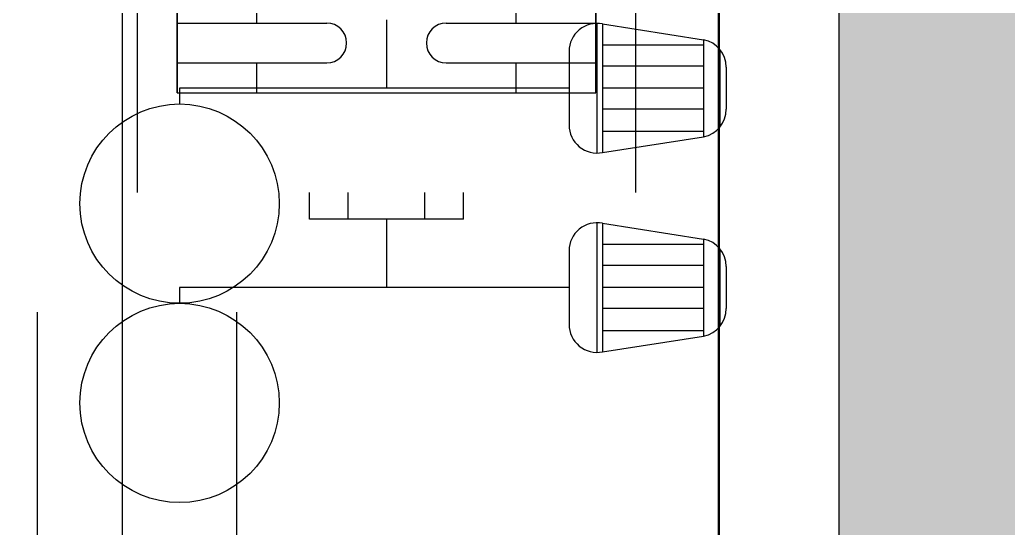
# Model space of a CAD drawing. Header units: inches. Extents: x 21 to 38546, y 13 to 15001.
# Drawn here: x 6001.21 to 6026, y 1953.81 to 1966.56 of the extents above; entities that cross this region are included whole.
import ezdxf

# ---------------------------------------------------------------- set-up
doc = ezdxf.new("R2010")
doc.units = ezdxf.units.IN
doc.header["$MEASUREMENT"] = 0
for name, color, linetype in [('pex_boru_dönüş', 5, 'Continuous'), ('pex_boru_gidiş', 1, 'Continuous'), ('RAST-IST-RADYATÖR-DİNAMİK BLOK', 83, 'Continuous')]:
    doc.layers.add(name, color=color, linetype=linetype)
for name, color, linetype, lineweight in [('Z_MİM_-KM-CERAMIC-09', 8, 'Continuous', 25), ('Z_MİM_-KM-PATTERN-STRC', 8, 'Continuous', 25), ('Z_MİM_-KM-STRC-CONCRETE', 8, 'Continuous', 25), ('Z_MİM_-KM-VITRF', 8, 'Continuous', 25)]:
    doc.layers.add(name, color=color, linetype=linetype, lineweight=lineweight)

# ---------------------------------------------------------------- blocks, each defined once
blk = doc.blocks.new('-KM_Kolon_ZK')
at = {"layer": 'Z_MİM_-KM-PATTERN-STRC'}
blk.add_hatch(color=256, dxfattribs=at).paths.add_polyline_path([(2689.998, 1030), (2714.998, 1030), (2714.998, 880.001), (2689.998, 880.001)], flags=0)
at = {"layer": 'Z_MİM_-KM-STRC-CONCRETE'}
blk.add_lwpolyline([(2689.998, 1030), (2714.998, 1030), (2714.998, 880.001), (2689.998, 880.001)], close=True, dxfattribs=at)
blk = doc.blocks.new('A$Cc60b9af9')
at = {"ltscale": 2}
for p, q in [((58.28, 112.302), (58.28, 21.689)), ((73.237, 21.689), (73.237, 112.302))]:
    blk.add_line(p, q, dxfattribs=at)
blk = doc.blocks.new('IS_RADYATOR-PLAN-40')
at = {"layer": 'RAST-IST-RADYATÖR-DİNAMİK BLOK', "color": 7}
for p, q in [((-2.385, 11.439), (-2.78, 11.439)), ((-2.385, 1.67), (-2.385, 11.439)), ((-0.668, 6.25), (-2.385, 6.25)), ((-1.462, 1.67), (-3.309, 1.67)), ((-4.011, 0.968), (-0.76, 0.968)), ((-0.773, 0.833), (-3.998, 0.833)), ((-3.998, 0.833), (-3.603, -1.704)), ((-3.467, -1.704), (-3.467, 0.833)), ((-2.906, -1.704), (-2.906, 0.833)), ((-2.381, -1.704), (-2.381, 0.833)), ((-1.832, -1.704), (-1.832, 0.833)), ((-1.308, -1.704), (-1.308, 0.833)), ((-0.773, 0.833), (-1.168, -1.704)), ((-1.168, -1.704), (-3.603, -1.704)), ((-1.411, -2.11), (-3.36, -2.11)), ((-1.857, -2.27), (-2.914, -2.27))]:
    blk.add_line(p, q, dxfattribs=at)
at = {"layer": 'RAST-IST-RADYATÖR-DİNAMİK BLOK', "color": 10}
for centre in [(-10.28, 11.439), (-5.28, 11.439)]:
    blk.add_circle(centre, 2.5, dxfattribs=at)
at = {"layer": 'RAST-IST-RADYATÖR-DİNAMİK BLOK', "color": 7}
for centre, start, end in [((-3.309, 0.968), 90, 191.1518), ((-1.462, 0.968), 348.8482, 90), ((-2.914, -1.568), 191.1518, 270), ((-1.857, -1.568), 270, 348.8482)]:
    blk.add_arc(centre, 0.702, start, end, dxfattribs=at)
blk = doc.blocks.new('IS_RADYATOR-PLAN-50')
at = {"layer": 'RAST-IST-RADYATÖR-DİNAMİK BLOK', "color": 7}
for p, q in [((-2.385, 11.439), (-2.78, 11.439)), ((-2.385, 1.67), (-2.385, 11.439)), ((-0.668, 6.25), (-2.385, 6.25)), ((-1.462, 1.67), (-3.309, 1.67)), ((-4.011, 0.968), (-0.76, 0.968)), ((-0.773, 0.833), (-3.998, 0.833)), ((-3.998, 0.833), (-3.603, -1.704)), ((-3.467, -1.704), (-3.467, 0.833)), ((-2.906, -1.704), (-2.906, 0.833)), ((-2.381, -1.704), (-2.381, 0.833)), ((-1.832, -1.704), (-1.832, 0.833)), ((-1.308, -1.704), (-1.308, 0.833)), ((-0.773, 0.833), (-1.168, -1.704)), ((-1.168, -1.704), (-3.603, -1.704)), ((-1.411, -2.11), (-3.36, -2.11)), ((-1.857, -2.27), (-2.914, -2.27))]:
    blk.add_line(p, q, dxfattribs=at)
at = {"layer": 'RAST-IST-RADYATÖR-DİNAMİK BLOK', "color": 10}
for centre in [(-10.28, 11.439), (-5.28, 11.439)]:
    blk.add_circle(centre, 2.5, dxfattribs=at)
at = {"layer": 'RAST-IST-RADYATÖR-DİNAMİK BLOK', "color": 7}
for centre, start, end in [((-3.309, 0.968), 90, 191.1518), ((-1.462, 0.968), 348.8482, 90), ((-2.914, -1.568), 191.1518, 270), ((-1.857, -1.568), 270, 348.8482)]:
    blk.add_arc(centre, 0.702, start, end, dxfattribs=at)
blk = doc.blocks.new('IS_RADYATOR-PLAN-60')
at = {"layer": 'RAST-IST-RADYATÖR-DİNAMİK BLOK', "color": 7}
for p, q in [((-2.385, 11.439), (-2.78, 11.439)), ((-2.385, 1.67), (-2.385, 11.439)), ((-0.668, 6.25), (-2.385, 6.25)), ((-1.462, 1.67), (-3.309, 1.67)), ((-4.011, 0.968), (-0.76, 0.968)), ((-0.773, 0.833), (-3.998, 0.833)), ((-3.998, 0.833), (-3.603, -1.704)), ((-3.467, -1.704), (-3.467, 0.833)), ((-2.906, -1.704), (-2.906, 0.833)), ((-2.381, -1.704), (-2.381, 0.833)), ((-1.832, -1.704), (-1.832, 0.833)), ((-1.308, -1.704), (-1.308, 0.833)), ((-0.773, 0.833), (-1.168, -1.704)), ((-1.168, -1.704), (-3.603, -1.704)), ((-1.411, -2.11), (-3.36, -2.11)), ((-1.857, -2.27), (-2.914, -2.27))]:
    blk.add_line(p, q, dxfattribs=at)
at = {"layer": 'RAST-IST-RADYATÖR-DİNAMİK BLOK', "color": 10}
for centre in [(-10.28, 11.439), (-5.28, 11.439)]:
    blk.add_circle(centre, 2.5, dxfattribs=at)
at = {"layer": 'RAST-IST-RADYATÖR-DİNAMİK BLOK', "color": 7}
for centre, start, end in [((-3.309, 0.968), 90, 191.1518), ((-1.462, 0.968), 348.8482, 90), ((-2.914, -1.568), 191.1518, 270), ((-1.857, -1.568), 270, 348.8482)]:
    blk.add_arc(centre, 0.702, start, end, dxfattribs=at)
blk = doc.blocks.new('IS_RADYATOR-PLAN-70')
at = {"layer": 'RAST-IST-RADYATÖR-DİNAMİK BLOK', "color": 7}
for p, q in [((-2.385, 11.439), (-2.78, 11.439)), ((-2.385, 1.67), (-2.385, 11.439)), ((-0.668, 6.25), (-2.385, 6.25)), ((-1.462, 1.67), (-3.309, 1.67)), ((-4.011, 0.968), (-0.76, 0.968)), ((-0.773, 0.833), (-3.998, 0.833)), ((-3.998, 0.833), (-3.603, -1.704)), ((-3.467, -1.704), (-3.467, 0.833)), ((-2.906, -1.704), (-2.906, 0.833)), ((-2.381, -1.704), (-2.381, 0.833)), ((-1.832, -1.704), (-1.832, 0.833)), ((-1.308, -1.704), (-1.308, 0.833)), ((-0.773, 0.833), (-1.168, -1.704)), ((-1.168, -1.704), (-3.603, -1.704)), ((-1.411, -2.11), (-3.36, -2.11)), ((-1.857, -2.27), (-2.914, -2.27))]:
    blk.add_line(p, q, dxfattribs=at)
at = {"layer": 'RAST-IST-RADYATÖR-DİNAMİK BLOK', "color": 10}
for centre in [(-10.28, 11.439), (-5.28, 11.439)]:
    blk.add_circle(centre, 2.5, dxfattribs=at)
at = {"layer": 'RAST-IST-RADYATÖR-DİNAMİK BLOK', "color": 7}
for centre, start, end in [((-3.309, 0.968), 90, 191.1518), ((-1.462, 0.968), 348.8482, 90), ((-2.914, -1.568), 191.1518, 270), ((-1.857, -1.568), 270, 348.8482)]:
    blk.add_arc(centre, 0.702, start, end, dxfattribs=at)
blk = doc.blocks.new('IS_RADYATOR-PLAN-80')
at = {"layer": 'RAST-IST-RADYATÖR-DİNAMİK BLOK', "color": 7}
for p, q in [((-2.385, 11.439), (-2.78, 11.439)), ((-2.385, 1.67), (-2.385, 11.439)), ((-0.668, 6.25), (-2.385, 6.25)), ((-1.462, 1.67), (-3.309, 1.67)), ((-4.011, 0.968), (-0.76, 0.968)), ((-0.773, 0.833), (-3.998, 0.833)), ((-3.998, 0.833), (-3.603, -1.704)), ((-3.467, -1.704), (-3.467, 0.833)), ((-2.906, -1.704), (-2.906, 0.833)), ((-2.381, -1.704), (-2.381, 0.833)), ((-1.832, -1.704), (-1.832, 0.833)), ((-1.308, -1.704), (-1.308, 0.833)), ((-0.773, 0.833), (-1.168, -1.704)), ((-1.168, -1.704), (-3.603, -1.704)), ((-1.411, -2.11), (-3.36, -2.11)), ((-1.857, -2.27), (-2.914, -2.27))]:
    blk.add_line(p, q, dxfattribs=at)
at = {"layer": 'RAST-IST-RADYATÖR-DİNAMİK BLOK', "color": 10}
for centre in [(-10.28, 11.439), (-5.28, 11.439)]:
    blk.add_circle(centre, 2.5, dxfattribs=at)
at = {"layer": 'RAST-IST-RADYATÖR-DİNAMİK BLOK', "color": 7}
for centre, start, end in [((-3.309, 0.968), 90, 191.1518), ((-1.462, 0.968), 348.8482, 90), ((-2.914, -1.568), 191.1518, 270), ((-1.857, -1.568), 270, 348.8482)]:
    blk.add_arc(centre, 0.702, start, end, dxfattribs=at)
blk = doc.blocks.new('IS_RADYATOR-PLAN-90')
at = {"layer": 'RAST-IST-RADYATÖR-DİNAMİK BLOK', "color": 7}
for p, q in [((-2.385, 11.439), (-2.78, 11.439)), ((-2.385, 1.67), (-2.385, 11.439)), ((-0.668, 6.25), (-2.385, 6.25)), ((-1.462, 1.67), (-3.309, 1.67)), ((-4.011, 0.968), (-0.76, 0.968)), ((-0.773, 0.833), (-3.998, 0.833)), ((-3.998, 0.833), (-3.603, -1.704)), ((-3.467, -1.704), (-3.467, 0.833)), ((-2.906, -1.704), (-2.906, 0.833)), ((-2.381, -1.704), (-2.381, 0.833)), ((-1.832, -1.704), (-1.832, 0.833)), ((-1.308, -1.704), (-1.308, 0.833)), ((-0.773, 0.833), (-1.168, -1.704)), ((-1.168, -1.704), (-3.603, -1.704)), ((-1.411, -2.11), (-3.36, -2.11)), ((-1.857, -2.27), (-2.914, -2.27))]:
    blk.add_line(p, q, dxfattribs=at)
at = {"layer": 'RAST-IST-RADYATÖR-DİNAMİK BLOK', "color": 10}
for centre in [(-10.28, 11.439), (-5.28, 11.439)]:
    blk.add_circle(centre, 2.5, dxfattribs=at)
at = {"layer": 'RAST-IST-RADYATÖR-DİNAMİK BLOK', "color": 7}
for centre, start, end in [((-3.309, 0.968), 90, 191.1518), ((-1.462, 0.968), 348.8482, 90), ((-2.914, -1.568), 191.1518, 270), ((-1.857, -1.568), 270, 348.8482)]:
    blk.add_arc(centre, 0.702, start, end, dxfattribs=at)
blk = doc.blocks.new('IS_RADYATOR-PLAN-100')
at = {"layer": 'RAST-IST-RADYATÖR-DİNAMİK BLOK', "color": 7}
for p, q in [((-2.385, 11.439), (-2.78, 11.439)), ((-2.385, 1.67), (-2.385, 11.439)), ((-0.668, 6.25), (-2.385, 6.25)), ((-1.462, 1.67), (-3.309, 1.67)), ((-4.011, 0.968), (-0.76, 0.968)), ((-0.773, 0.833), (-3.998, 0.833)), ((-3.998, 0.833), (-3.603, -1.704)), ((-3.467, -1.704), (-3.467, 0.833)), ((-2.906, -1.704), (-2.906, 0.833)), ((-2.381, -1.704), (-2.381, 0.833)), ((-1.832, -1.704), (-1.832, 0.833)), ((-1.308, -1.704), (-1.308, 0.833)), ((-0.773, 0.833), (-1.168, -1.704)), ((-1.168, -1.704), (-3.603, -1.704)), ((-1.411, -2.11), (-3.36, -2.11)), ((-1.857, -2.27), (-2.914, -2.27))]:
    blk.add_line(p, q, dxfattribs=at)
at = {"layer": 'RAST-IST-RADYATÖR-DİNAMİK BLOK', "color": 10}
for centre in [(-10.28, 11.439), (-5.28, 11.439)]:
    blk.add_circle(centre, 2.5, dxfattribs=at)
at = {"layer": 'RAST-IST-RADYATÖR-DİNAMİK BLOK', "color": 7}
for centre, start, end in [((-3.309, 0.968), 90, 191.1518), ((-1.462, 0.968), 348.8482, 90), ((-2.914, -1.568), 191.1518, 270), ((-1.857, -1.568), 270, 348.8482)]:
    blk.add_arc(centre, 0.702, start, end, dxfattribs=at)
blk = doc.blocks.new('IS_RADYATOR-PLAN-110')
at = {"layer": 'RAST-IST-RADYATÖR-DİNAMİK BLOK', "color": 7}
for p, q in [((-2.385, 11.439), (-2.78, 11.439)), ((-2.385, 1.67), (-2.385, 11.439)), ((-0.668, 6.25), (-2.385, 6.25)), ((-1.462, 1.67), (-3.309, 1.67)), ((-4.011, 0.968), (-0.76, 0.968)), ((-0.773, 0.833), (-3.998, 0.833)), ((-3.998, 0.833), (-3.603, -1.704)), ((-3.467, -1.704), (-3.467, 0.833)), ((-2.906, -1.704), (-2.906, 0.833)), ((-2.381, -1.704), (-2.381, 0.833)), ((-1.832, -1.704), (-1.832, 0.833)), ((-1.308, -1.704), (-1.308, 0.833)), ((-0.773, 0.833), (-1.168, -1.704)), ((-1.168, -1.704), (-3.603, -1.704)), ((-1.411, -2.11), (-3.36, -2.11)), ((-1.857, -2.27), (-2.914, -2.27))]:
    blk.add_line(p, q, dxfattribs=at)
at = {"layer": 'RAST-IST-RADYATÖR-DİNAMİK BLOK', "color": 10}
for centre in [(-10.28, 11.439), (-5.28, 11.439)]:
    blk.add_circle(centre, 2.5, dxfattribs=at)
at = {"layer": 'RAST-IST-RADYATÖR-DİNAMİK BLOK', "color": 7}
for centre, start, end in [((-3.309, 0.968), 90, 191.1518), ((-1.462, 0.968), 348.8482, 90), ((-2.914, -1.568), 191.1518, 270), ((-1.857, -1.568), 270, 348.8482)]:
    blk.add_arc(centre, 0.702, start, end, dxfattribs=at)
blk = doc.blocks.new('IS_RADYATOR-PLAN-120')
at = {"layer": 'RAST-IST-RADYATÖR-DİNAMİK BLOK', "color": 7}
for p, q in [((-2.385, 11.439), (-2.78, 11.439)), ((-2.385, 1.67), (-2.385, 11.439)), ((-0.668, 6.25), (-2.385, 6.25)), ((-1.462, 1.67), (-3.309, 1.67)), ((-4.011, 0.968), (-0.76, 0.968)), ((-0.773, 0.833), (-3.998, 0.833)), ((-3.998, 0.833), (-3.603, -1.704)), ((-3.467, -1.704), (-3.467, 0.833)), ((-2.906, -1.704), (-2.906, 0.833)), ((-2.381, -1.704), (-2.381, 0.833)), ((-1.832, -1.704), (-1.832, 0.833)), ((-1.308, -1.704), (-1.308, 0.833)), ((-0.773, 0.833), (-1.168, -1.704)), ((-1.168, -1.704), (-3.603, -1.704)), ((-1.411, -2.11), (-3.36, -2.11)), ((-1.857, -2.27), (-2.914, -2.27))]:
    blk.add_line(p, q, dxfattribs=at)
at = {"layer": 'RAST-IST-RADYATÖR-DİNAMİK BLOK', "color": 10}
for centre in [(-10.28, 11.439), (-5.28, 11.439)]:
    blk.add_circle(centre, 2.5, dxfattribs=at)
at = {"layer": 'RAST-IST-RADYATÖR-DİNAMİK BLOK', "color": 7}
for centre, start, end in [((-3.309, 0.968), 90, 191.1518), ((-1.462, 0.968), 348.8482, 90), ((-2.914, -1.568), 191.1518, 270), ((-1.857, -1.568), 270, 348.8482)]:
    blk.add_arc(centre, 0.702, start, end, dxfattribs=at)
blk = doc.blocks.new('IS_RADYATOR-PLAN-130')
at = {"layer": 'RAST-IST-RADYATÖR-DİNAMİK BLOK', "color": 7}
for p, q in [((-2.385, 11.439), (-2.78, 11.439)), ((-2.385, 1.67), (-2.385, 11.439)), ((-0.668, 6.25), (-2.385, 6.25)), ((-1.462, 1.67), (-3.309, 1.67)), ((-4.011, 0.968), (-0.76, 0.968)), ((-0.773, 0.833), (-3.998, 0.833)), ((-3.998, 0.833), (-3.603, -1.704)), ((-3.467, -1.704), (-3.467, 0.833)), ((-2.906, -1.704), (-2.906, 0.833)), ((-2.381, -1.704), (-2.381, 0.833)), ((-1.832, -1.704), (-1.832, 0.833)), ((-1.308, -1.704), (-1.308, 0.833)), ((-0.773, 0.833), (-1.168, -1.704)), ((-1.168, -1.704), (-3.603, -1.704)), ((-1.411, -2.11), (-3.36, -2.11)), ((-1.857, -2.27), (-2.914, -2.27))]:
    blk.add_line(p, q, dxfattribs=at)
at = {"layer": 'RAST-IST-RADYATÖR-DİNAMİK BLOK', "color": 10}
for centre in [(-10.28, 11.439), (-5.28, 11.439)]:
    blk.add_circle(centre, 2.5, dxfattribs=at)
at = {"layer": 'RAST-IST-RADYATÖR-DİNAMİK BLOK', "color": 7}
for centre, start, end in [((-3.309, 0.968), 90, 191.1518), ((-1.462, 0.968), 348.8482, 90), ((-2.914, -1.568), 191.1518, 270), ((-1.857, -1.568), 270, 348.8482)]:
    blk.add_arc(centre, 0.702, start, end, dxfattribs=at)
blk = doc.blocks.new('IS_RADYATOR-PLAN-140')
at = {"layer": 'RAST-IST-RADYATÖR-DİNAMİK BLOK', "color": 7}
for p, q in [((-2.385, 11.439), (-2.78, 11.439)), ((-2.385, 1.67), (-2.385, 11.439)), ((-0.668, 6.25), (-2.385, 6.25)), ((-1.462, 1.67), (-3.309, 1.67)), ((-4.011, 0.968), (-0.76, 0.968)), ((-0.773, 0.833), (-3.998, 0.833)), ((-3.998, 0.833), (-3.603, -1.704)), ((-3.467, -1.704), (-3.467, 0.833)), ((-2.906, -1.704), (-2.906, 0.833)), ((-2.381, -1.704), (-2.381, 0.833)), ((-1.832, -1.704), (-1.832, 0.833)), ((-1.308, -1.704), (-1.308, 0.833)), ((-0.773, 0.833), (-1.168, -1.704)), ((-1.168, -1.704), (-3.603, -1.704)), ((-1.411, -2.11), (-3.36, -2.11)), ((-1.857, -2.27), (-2.914, -2.27))]:
    blk.add_line(p, q, dxfattribs=at)
at = {"layer": 'RAST-IST-RADYATÖR-DİNAMİK BLOK', "color": 10}
for centre in [(-10.28, 11.439), (-5.28, 11.439)]:
    blk.add_circle(centre, 2.5, dxfattribs=at)
at = {"layer": 'RAST-IST-RADYATÖR-DİNAMİK BLOK', "color": 7}
for centre, start, end in [((-3.309, 0.968), 90, 191.1518), ((-1.462, 0.968), 348.8482, 90), ((-2.914, -1.568), 191.1518, 270), ((-1.857, -1.568), 270, 348.8482)]:
    blk.add_arc(centre, 0.702, start, end, dxfattribs=at)
blk = doc.blocks.new('IS_RADYATOR-PLAN-150')
at = {"layer": 'RAST-IST-RADYATÖR-DİNAMİK BLOK', "color": 7}
for p, q in [((-7.385, 11.439), (-7.78, 11.439)), ((-7.385, 1.67), (-7.385, 11.439)), ((-1.75, 11.5), (-1.75, 7.75)), ((-0.75, 11.5), (-0.75, 7.75)), ((-2.5, 9.5), (-1.75, 9.5)), ((-0.75, 9.5), (0, 9.5)), ((-5.668, 6.25), (-7.385, 6.25)), ((-1.75, 4.75), (-1.75, 1)), ((-0.75, 4.75), (-0.75, 1)), ((-2.5, 3), (-1.75, 3)), ((-0.75, 3), (0, 3)), ((-6.462, 1.67), (-8.309, 1.67)), ((-9.011, 0.968), (-5.76, 0.968)), ((-5.773, 0.833), (-8.998, 0.833)), ((-8.998, 0.833), (-8.603, -1.704)), ((-8.467, -1.704), (-8.467, 0.833)), ((-7.906, -1.704), (-7.906, 0.833)), ((-7.381, -1.704), (-7.381, 0.833)), ((-6.832, -1.704), (-6.832, 0.833)), ((-6.308, -1.704), (-6.308, 0.833)), ((-5.773, 0.833), (-6.168, -1.704)), ((-6.168, -1.704), (-8.603, -1.704)), ((-6.411, -2.11), (-8.36, -2.11)), ((-6.857, -2.27), (-7.914, -2.27))]:
    blk.add_line(p, q, dxfattribs=at)
at = {"layer": 'RAST-IST-RADYATÖR-DİNAMİK BLOK'}
for p, q in [((-5.668, 7.214), (-5.668, 8.178)), ((-5.668, 8.178), (-5, 8.178)), ((-5.668, 5.286), (-5.668, 7.214)), ((-5.668, 7.214), (-5, 7.214)), ((-5.668, 4.322), (-5.668, 5.286)), ((-5.668, 5.286), (-5, 5.286)), ((-5.668, 4.322), (-5, 4.322))]:
    blk.add_line(p, q, dxfattribs=at)
for points in [[(-5, 0), (145, 0), (145, 12.5), (-5, 12.5)], [(-2.5, 11.5), (142.5, 11.5), (142.5, 1), (-2.5, 1)]]:
    blk.add_lwpolyline(points, dxfattribs=at)
at = {"layer": 'RAST-IST-RADYATÖR-DİNAMİK BLOK', "color": 10}
blk.add_circle((-10.28, 11.439), 2.5, dxfattribs=at)
at = {"layer": 'RAST-IST-RADYATÖR-DİNAMİK BLOK', "color": 7}
for centre, radius, start, end in [((-1.25, 7.75), 0.5, 180, 0), ((-1.25, 4.75), 0.5, 0, 180), ((-8.309, 0.968), 0.702, 90, 191.1518), ((-6.462, 0.968), 0.702, 348.8482, 90), ((-7.914, -1.568), 0.702, 191.1518, 270), ((-6.857, -1.568), 0.702, 270, 348.8482)]:
    blk.add_arc(centre, radius, start, end, dxfattribs=at)
blk = doc.blocks.new('IS_RADYATOR-PLAN-160')
at = {"layer": 'RAST-IST-RADYATÖR-DİNAMİK BLOK', "color": 7}
for p, q in [((-7.385, 11.439), (-7.78, 11.439)), ((-7.385, 1.67), (-7.385, 11.439)), ((-1.75, 11.5), (-1.75, 7.75)), ((-0.75, 11.5), (-0.75, 7.75)), ((-2.5, 9.5), (-1.75, 9.5)), ((-0.75, 9.5), (0, 9.5)), ((-5.668, 6.25), (-7.385, 6.25)), ((-1.75, 4.75), (-1.75, 1)), ((-0.75, 4.75), (-0.75, 1)), ((-2.5, 3), (-1.75, 3)), ((-0.75, 3), (0, 3)), ((-6.462, 1.67), (-8.309, 1.67)), ((-9.011, 0.968), (-5.76, 0.968)), ((-5.773, 0.833), (-8.998, 0.833)), ((-8.998, 0.833), (-8.603, -1.704)), ((-8.467, -1.704), (-8.467, 0.833)), ((-7.906, -1.704), (-7.906, 0.833)), ((-7.381, -1.704), (-7.381, 0.833)), ((-6.832, -1.704), (-6.832, 0.833)), ((-6.308, -1.704), (-6.308, 0.833)), ((-5.773, 0.833), (-6.168, -1.704)), ((-6.168, -1.704), (-8.603, -1.704)), ((-6.411, -2.11), (-8.36, -2.11)), ((-6.857, -2.27), (-7.914, -2.27))]:
    blk.add_line(p, q, dxfattribs=at)
at = {"layer": 'RAST-IST-RADYATÖR-DİNAMİK BLOK'}
for p, q in [((-5.668, 7.214), (-5.668, 8.178)), ((-5.668, 8.178), (-5, 8.178)), ((-5.668, 5.286), (-5.668, 7.214)), ((-5.668, 7.214), (-5, 7.214)), ((-5.668, 4.322), (-5.668, 5.286)), ((-5.668, 5.286), (-5, 5.286)), ((-5.668, 4.322), (-5, 4.322))]:
    blk.add_line(p, q, dxfattribs=at)
for points in [[(-5, 0), (155, 0), (155, 12.5), (-5, 12.5)], [(-2.5, 11.5), (152.5, 11.5), (152.5, 1), (-2.5, 1)]]:
    blk.add_lwpolyline(points, dxfattribs=at)
at = {"layer": 'RAST-IST-RADYATÖR-DİNAMİK BLOK', "color": 10}
blk.add_circle((-10.28, 11.439), 2.5, dxfattribs=at)
at = {"layer": 'RAST-IST-RADYATÖR-DİNAMİK BLOK', "color": 7}
for centre, radius, start, end in [((-1.25, 7.75), 0.5, 180, 0), ((-1.25, 4.75), 0.5, 0, 180), ((-8.309, 0.968), 0.702, 90, 191.1518), ((-6.462, 0.968), 0.702, 348.8482, 90), ((-7.914, -1.568), 0.702, 191.1518, 270), ((-6.857, -1.568), 0.702, 270, 348.8482)]:
    blk.add_arc(centre, radius, start, end, dxfattribs=at)
blk = doc.blocks.new('IS_RADYATOR-PLAN-170')
at = {"layer": 'RAST-IST-RADYATÖR-DİNAMİK BLOK', "color": 7}
for p, q in [((-7.385, 11.439), (-7.78, 11.439)), ((-7.385, 1.67), (-7.385, 11.439)), ((-1.75, 11.5), (-1.75, 7.75)), ((-0.75, 11.5), (-0.75, 7.75)), ((-2.5, 9.5), (-1.75, 9.5)), ((-0.75, 9.5), (0, 9.5)), ((-5.668, 6.25), (-7.385, 6.25)), ((-1.75, 4.75), (-1.75, 1)), ((-0.75, 4.75), (-0.75, 1)), ((-2.5, 3), (-1.75, 3)), ((-0.75, 3), (0, 3)), ((-6.462, 1.67), (-8.309, 1.67)), ((-9.011, 0.968), (-5.76, 0.968)), ((-5.773, 0.833), (-8.998, 0.833)), ((-8.998, 0.833), (-8.603, -1.704)), ((-8.467, -1.704), (-8.467, 0.833)), ((-7.906, -1.704), (-7.906, 0.833)), ((-7.381, -1.704), (-7.381, 0.833)), ((-6.832, -1.704), (-6.832, 0.833)), ((-6.308, -1.704), (-6.308, 0.833)), ((-5.773, 0.833), (-6.168, -1.704)), ((-6.168, -1.704), (-8.603, -1.704)), ((-6.411, -2.11), (-8.36, -2.11)), ((-6.857, -2.27), (-7.914, -2.27))]:
    blk.add_line(p, q, dxfattribs=at)
at = {"layer": 'RAST-IST-RADYATÖR-DİNAMİK BLOK'}
for p, q in [((-5.668, 7.214), (-5.668, 8.178)), ((-5.668, 8.178), (-5, 8.178)), ((-5.668, 5.286), (-5.668, 7.214)), ((-5.668, 7.214), (-5, 7.214)), ((-5.668, 4.322), (-5.668, 5.286)), ((-5.668, 5.286), (-5, 5.286)), ((-5.668, 4.322), (-5, 4.322))]:
    blk.add_line(p, q, dxfattribs=at)
for points in [[(-5, 0), (165, 0), (165, 12.5), (-5, 12.5)], [(-2.5, 11.5), (162.5, 11.5), (162.5, 1), (-2.5, 1)]]:
    blk.add_lwpolyline(points, dxfattribs=at)
at = {"layer": 'RAST-IST-RADYATÖR-DİNAMİK BLOK', "color": 10}
blk.add_circle((-10.28, 11.439), 2.5, dxfattribs=at)
at = {"layer": 'RAST-IST-RADYATÖR-DİNAMİK BLOK', "color": 7}
for centre, radius, start, end in [((-1.25, 7.75), 0.5, 180, 0), ((-1.25, 4.75), 0.5, 0, 180), ((-8.309, 0.968), 0.702, 90, 191.1518), ((-6.462, 0.968), 0.702, 348.8482, 90), ((-7.914, -1.568), 0.702, 191.1518, 270), ((-6.857, -1.568), 0.702, 270, 348.8482)]:
    blk.add_arc(centre, radius, start, end, dxfattribs=at)
blk = doc.blocks.new('IS_RADYATOR-PLAN-180')
at = {"layer": 'RAST-IST-RADYATÖR-DİNAMİK BLOK', "color": 7}
for p, q in [((-7.385, 11.439), (-7.78, 11.439)), ((-7.385, 1.67), (-7.385, 11.439)), ((-1.75, 11.5), (-1.75, 7.75)), ((-0.75, 11.5), (-0.75, 7.75)), ((-2.5, 9.5), (-1.75, 9.5)), ((-0.75, 9.5), (0, 9.5)), ((-5.668, 6.25), (-7.385, 6.25)), ((-1.75, 4.75), (-1.75, 1)), ((-0.75, 4.75), (-0.75, 1)), ((-2.5, 3), (-1.75, 3)), ((-0.75, 3), (0, 3)), ((-6.462, 1.67), (-8.309, 1.67)), ((-9.011, 0.968), (-5.76, 0.968)), ((-5.773, 0.833), (-8.998, 0.833)), ((-8.998, 0.833), (-8.603, -1.704)), ((-8.467, -1.704), (-8.467, 0.833)), ((-7.906, -1.704), (-7.906, 0.833)), ((-7.381, -1.704), (-7.381, 0.833)), ((-6.832, -1.704), (-6.832, 0.833)), ((-6.308, -1.704), (-6.308, 0.833)), ((-5.773, 0.833), (-6.168, -1.704)), ((-6.168, -1.704), (-8.603, -1.704)), ((-6.411, -2.11), (-8.36, -2.11)), ((-6.857, -2.27), (-7.914, -2.27))]:
    blk.add_line(p, q, dxfattribs=at)
at = {"layer": 'RAST-IST-RADYATÖR-DİNAMİK BLOK'}
for p, q in [((-5.668, 7.214), (-5.668, 8.178)), ((-5.668, 8.178), (-5, 8.178)), ((-5.668, 5.286), (-5.668, 7.214)), ((-5.668, 7.214), (-5, 7.214)), ((-5.668, 4.322), (-5.668, 5.286)), ((-5.668, 5.286), (-5, 5.286)), ((-5.668, 4.322), (-5, 4.322))]:
    blk.add_line(p, q, dxfattribs=at)
for points in [[(-5, 0), (175, 0), (175, 12.5), (-5, 12.5)], [(-2.5, 11.5), (172.5, 11.5), (172.5, 1), (-2.5, 1)]]:
    blk.add_lwpolyline(points, dxfattribs=at)
at = {"layer": 'RAST-IST-RADYATÖR-DİNAMİK BLOK', "color": 10}
blk.add_circle((-10.28, 11.439), 2.5, dxfattribs=at)
at = {"layer": 'RAST-IST-RADYATÖR-DİNAMİK BLOK', "color": 7}
for centre, radius, start, end in [((-1.25, 7.75), 0.5, 180, 0), ((-1.25, 4.75), 0.5, 0, 180), ((-8.309, 0.968), 0.702, 90, 191.1518), ((-6.462, 0.968), 0.702, 348.8482, 90), ((-7.914, -1.568), 0.702, 191.1518, 270), ((-6.857, -1.568), 0.702, 270, 348.8482)]:
    blk.add_arc(centre, radius, start, end, dxfattribs=at)
blk = doc.blocks.new('IS_RADYATOR-PLAN-190')
at = {"layer": 'RAST-IST-RADYATÖR-DİNAMİK BLOK', "color": 7}
for p, q in [((-7.385, 11.439), (-7.78, 11.439)), ((-7.385, 1.67), (-7.385, 11.439)), ((-1.75, 11.5), (-1.75, 7.75)), ((-0.75, 11.5), (-0.75, 7.75)), ((-2.5, 9.5), (-1.75, 9.5)), ((-0.75, 9.5), (0, 9.5)), ((-5.668, 6.25), (-7.385, 6.25)), ((-1.75, 4.75), (-1.75, 1)), ((-0.75, 4.75), (-0.75, 1)), ((-2.5, 3), (-1.75, 3)), ((-0.75, 3), (0, 3)), ((-6.462, 1.67), (-8.309, 1.67)), ((-9.011, 0.968), (-5.76, 0.968)), ((-5.773, 0.833), (-8.998, 0.833)), ((-8.998, 0.833), (-8.603, -1.704)), ((-8.467, -1.704), (-8.467, 0.833)), ((-7.906, -1.704), (-7.906, 0.833)), ((-7.381, -1.704), (-7.381, 0.833)), ((-6.832, -1.704), (-6.832, 0.833)), ((-6.308, -1.704), (-6.308, 0.833)), ((-5.773, 0.833), (-6.168, -1.704)), ((-6.168, -1.704), (-8.603, -1.704)), ((-6.411, -2.11), (-8.36, -2.11)), ((-6.857, -2.27), (-7.914, -2.27))]:
    blk.add_line(p, q, dxfattribs=at)
at = {"layer": 'RAST-IST-RADYATÖR-DİNAMİK BLOK'}
for p, q in [((-5.668, 7.214), (-5.668, 8.178)), ((-5.668, 8.178), (-5, 8.178)), ((-5.668, 5.286), (-5.668, 7.214)), ((-5.668, 7.214), (-5, 7.214)), ((-5.668, 4.322), (-5.668, 5.286)), ((-5.668, 5.286), (-5, 5.286)), ((-5.668, 4.322), (-5, 4.322))]:
    blk.add_line(p, q, dxfattribs=at)
for points in [[(-5, 0), (185, 0), (185, 12.5), (-5, 12.5)], [(182.5, 11.5), (-2.5, 11.5), (-2.5, 1), (182.5, 1)]]:
    blk.add_lwpolyline(points, dxfattribs=at)
at = {"layer": 'RAST-IST-RADYATÖR-DİNAMİK BLOK', "color": 10}
blk.add_circle((-10.28, 11.439), 2.5, dxfattribs=at)
at = {"layer": 'RAST-IST-RADYATÖR-DİNAMİK BLOK', "color": 7}
for centre, radius, start, end in [((-1.25, 7.75), 0.5, 180, 0), ((-1.25, 4.75), 0.5, 0, 180), ((-8.309, 0.968), 0.702, 90, 191.1518), ((-6.462, 0.968), 0.702, 348.8482, 90), ((-7.914, -1.568), 0.702, 191.1518, 270), ((-6.857, -1.568), 0.702, 270, 348.8482)]:
    blk.add_arc(centre, radius, start, end, dxfattribs=at)
blk = doc.blocks.new('IS_RADYATOR-PLAN-200')
at = {"layer": 'RAST-IST-RADYATÖR-DİNAMİK BLOK', "color": 7}
for p, q in [((-2.385, 11.439), (-2.78, 11.439)), ((-2.385, 1.67), (-2.385, 11.439)), ((3.25, 11.5), (3.25, 7.75)), ((4.25, 11.5), (4.25, 7.75)), ((2.5, 9.5), (3.25, 9.5)), ((4.25, 9.5), (5, 9.5)), ((-0.668, 6.25), (-2.385, 6.25)), ((3.25, 4.75), (3.25, 1)), ((4.25, 4.75), (4.25, 1)), ((2.5, 3), (3.25, 3)), ((4.25, 3), (5, 3)), ((-1.462, 1.67), (-3.309, 1.67)), ((-4.011, 0.968), (-0.76, 0.968)), ((-0.773, 0.833), (-3.998, 0.833)), ((-3.998, 0.833), (-3.603, -1.704)), ((-3.467, -1.704), (-3.467, 0.833)), ((-2.906, -1.704), (-2.906, 0.833)), ((-2.381, -1.704), (-2.381, 0.833)), ((-1.832, -1.704), (-1.832, 0.833)), ((-1.308, -1.704), (-1.308, 0.833)), ((-0.773, 0.833), (-1.168, -1.704)), ((-1.168, -1.704), (-3.603, -1.704)), ((-1.411, -2.11), (-3.36, -2.11)), ((-1.857, -2.27), (-2.914, -2.27))]:
    blk.add_line(p, q, dxfattribs=at)
at = {"layer": 'RAST-IST-RADYATÖR-DİNAMİK BLOK'}
for p, q in [((-0.668, 7.214), (-0.668, 8.178)), ((-0.668, 8.178), (0, 8.178)), ((-0.668, 5.286), (-0.668, 7.214)), ((-0.668, 7.214), (0, 7.214)), ((-0.668, 4.322), (-0.668, 5.286)), ((-0.668, 5.286), (0, 5.286)), ((-0.668, 4.322), (0, 4.322))]:
    blk.add_line(p, q, dxfattribs=at)
for points in [[(0, 0), (200, 0), (200, 12.5), (0, 12.5)], [(2.5, 11.5), (197.5, 11.5), (197.5, 1), (2.5, 1)]]:
    blk.add_lwpolyline(points, dxfattribs=at)
at = {"layer": 'RAST-IST-RADYATÖR-DİNAMİK BLOK', "color": 10}
blk.add_circle((-5.28, 11.439), 2.5, dxfattribs=at)
at = {"layer": 'RAST-IST-RADYATÖR-DİNAMİK BLOK', "color": 7}
for centre, radius, start, end in [((3.75, 7.75), 0.5, 180, 0), ((3.75, 4.75), 0.5, 0, 180), ((-3.309, 0.968), 0.702, 90, 191.1518), ((-1.462, 0.968), 0.702, 348.8482, 90), ((-2.914, -1.568), 0.702, 191.1518, 270), ((-1.857, -1.568), 0.702, 270, 348.8482)]:
    blk.add_arc(centre, radius, start, end, dxfattribs=at)
blk = doc.blocks.new('IS_U4738')
for name, p in [('IS_RADYATOR-PLAN-40', (0, 0)), ('IS_RADYATOR-PLAN-50', (0, 0)), ('IS_RADYATOR-PLAN-60', (0, 0)), ('IS_RADYATOR-PLAN-70', (0, 0)), ('IS_RADYATOR-PLAN-80', (0, 0)), ('IS_RADYATOR-PLAN-90', (0, 0)), ('IS_RADYATOR-PLAN-100', (0, 0)), ('IS_RADYATOR-PLAN-110', (0, 0)), ('IS_RADYATOR-PLAN-120', (0, 0)), ('IS_RADYATOR-PLAN-130', (0, 0)), ('IS_RADYATOR-PLAN-140', (0, 0)), ('IS_RADYATOR-PLAN-150', (0, 0)), ('IS_RADYATOR-PLAN-160', (0, 0)), ('IS_RADYATOR-PLAN-170', (0, 0)), ('IS_RADYATOR-PLAN-180', (0, 0)), ('IS_RADYATOR-PLAN-190', (0, 0)), ('IS_RADYATOR-PLAN-200', (-5, 0))]:
    blk.add_blockref(name, p)

msp = doc.modelspace()

# ---------------------------------------------------------------- linework, layer by layer
at = {"layer": 'pex_boru_dönüş'}
msp.add_lwpolyline([(6205.784, 1876.331), (6205.784, 1838.231), (6006.654, 1838.231), (6006.654, 1959.231)], dxfattribs=at)
at = {"layer": 'pex_boru_gidiş'}
msp.add_lwpolyline([(6210.784, 1869.331), (6210.784, 1833.231), (6001.654, 1833.231), (6001.654, 1959.231)], dxfattribs=at)
at = {"layer": 'Z_MİM_-KM-CERAMIC-09'}
msp.add_lwpolyline([(6008.758, 2089.084), (5809.756, 2089.084), (5809.756, 1880.083), (6018.756, 1880.084), (6018.756, 2009.083), (6008.758, 2009.083)], close=True, dxfattribs=at)

# ---------------------------------------------------------------- block references
at = {"layer": 'RAST-IST-RADYATÖR-DİNAMİK BLOK', "rotation": 90}
msp.add_blockref('IS_U4738', (6016.654, 1967.231), dxfattribs=at)
at = {"layer": 'Z_MİM_-KM-STRC-CONCRETE'}
msp.add_blockref('-KM_Kolon_ZK', (3331.758, 982.083), dxfattribs=at)
at = {"layer": 'Z_MİM_-KM-VITRF', "ltscale": 0.5}
msp.add_blockref('A$Cc60b9af9', (5945.497, 1876.084), dxfattribs=at)

doc.saveas('drawing.dxf')
